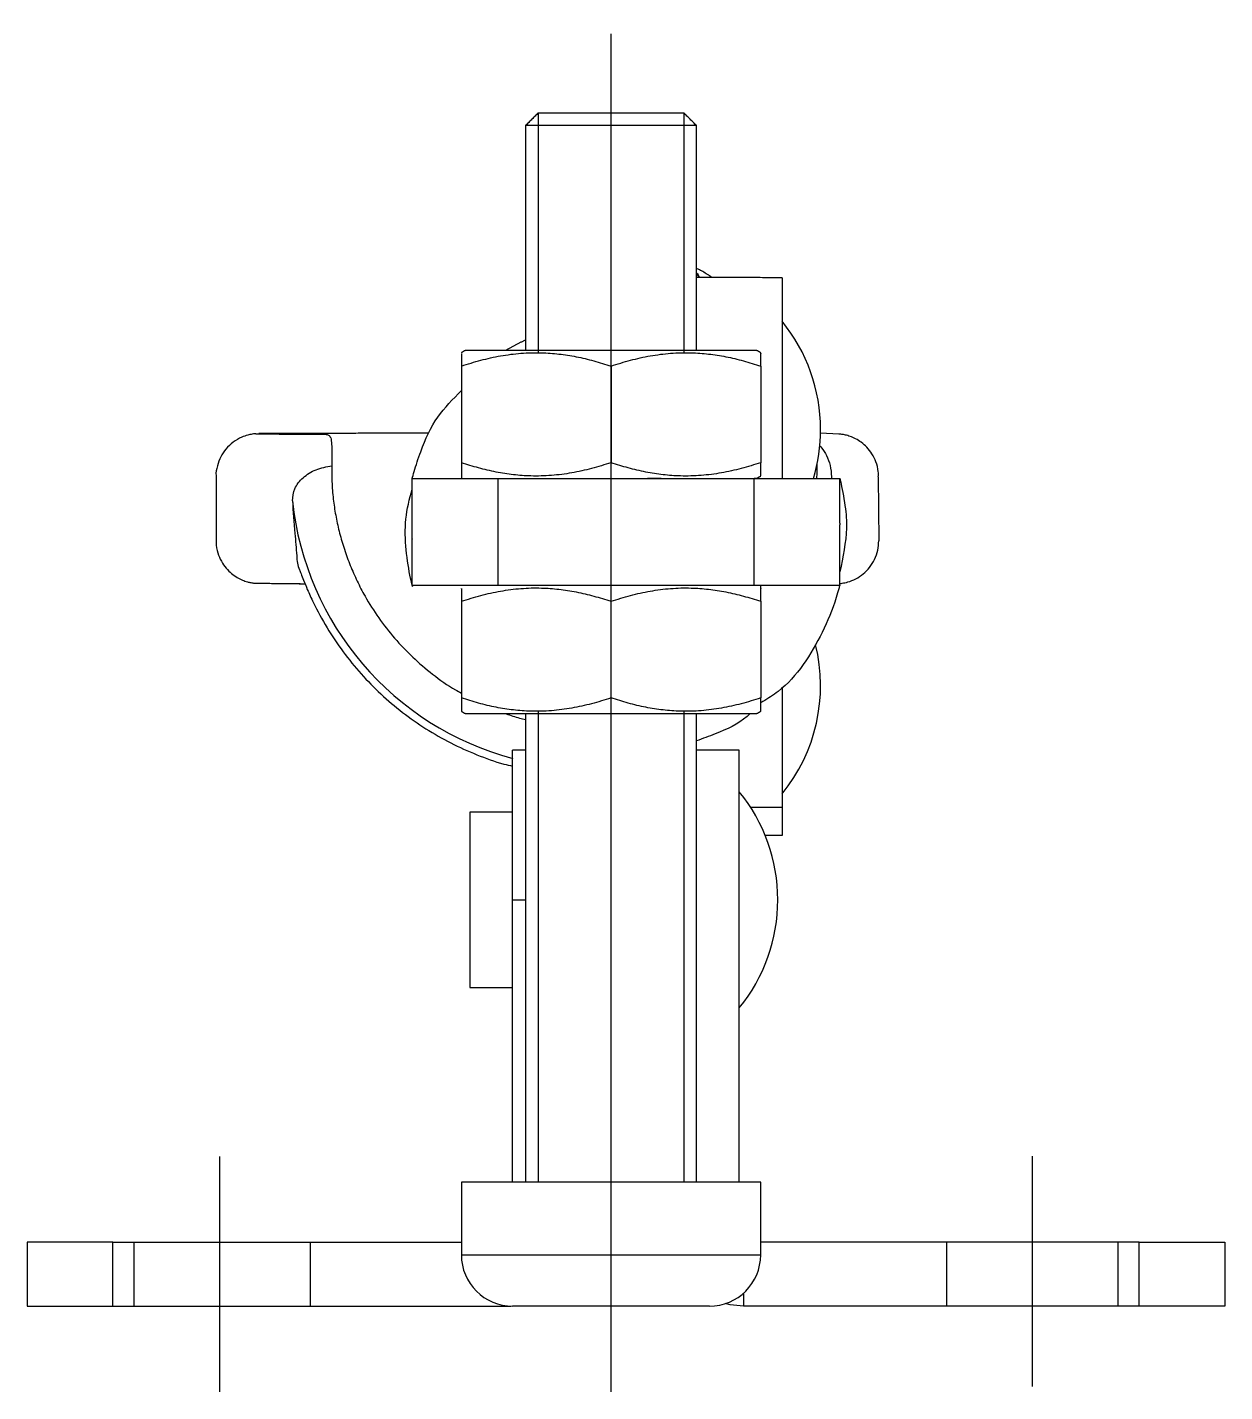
# Model space of a CAD drawing. Header units: millimetres. Extents: x 13 to 181, y 13 to 219.
# Drawn here: x 25.39 to 53.39, y 88.56 to 120.46 of the extents above; entities that cross this region are included whole.
import ezdxf

# ---------------------------------------------------------------- set-up
doc = ezdxf.new("R2010")
doc.units = ezdxf.units.MM
doc.linetypes.add('CENTER', pattern=[50.8, 31.75, -6.35, 6.35, -6.35])
doc.linetypes.add('DASHED', pattern=[19.05, 12.7, -6.35])
doc.layers.add('CENTER', color=1, linetype='CENTER')

msp = doc.modelspace()

# ---------------------------------------------------------------- linework, layer by layer
at = {"color": 3, "linetype": 'Continuous'}
for p, q in [((37.343, 118.46), (37.343, 112.852)), ((40.743, 118.46), (40.743, 112.852)), ((37.339, 104.468), (37.339, 93.46)), ((40.743, 104.468), (40.743, 93.46))]:
    msp.add_line(p, q, dxfattribs=at)
at = {"color": 7, "linetype": 'Continuous'}
for p, q in [((37.343, 118.46), (40.743, 118.46)), ((41.043, 118.16), (37.043, 118.16)), ((35.643, 112.91), (42.443, 112.91)), ((35.543, 112.54), (35.543, 110.28)), ((39.043, 112.54), (39.043, 110.28)), ((42.543, 112.54), (42.543, 110.28)), ((34.393, 107.41), (34.393, 109.91)), ((36.393, 109.91), (36.393, 107.41)), ((36.393, 109.91), (42.393, 109.91)), ((42.443, 109.91), (42.393, 109.91)), ((42.393, 107.41), (42.393, 109.91)), ((42.393, 107.41), (36.393, 107.41)), ((35.543, 107.04), (35.543, 104.78)), ((42.543, 107.04), (42.543, 104.78)), ((43.043, 105.008), (43.043, 102.223)), ((42.443, 104.41), (35.643, 104.41)), ((36.743, 100.06), (36.743, 103.56)), ((36.743, 102.11), (36.743, 103.56)), ((42.043, 100.06), (42.043, 103.56)), ((35.743, 102.11), (35.743, 98.01)), ((42.308, 102.223), (43.043, 102.223)), ((36.743, 93.46), (36.743, 100.06)), ((36.743, 100.06), (37.043, 100.06)), ((42.043, 93.46), (42.043, 100.06)), ((42.543, 93.46), (35.543, 93.46)), ((25.393, 92.06), (25.393, 90.56)), ((27.393, 92.06), (25.393, 92.06)), ((27.393, 90.56), (27.393, 92.06)), ((27.393, 92.06), (35.543, 92.06)), ((51.393, 92.06), (42.543, 92.06)), ((51.393, 90.56), (51.393, 92.06)), ((51.393, 92.06), (53.393, 92.06)), ((53.393, 92.06), (53.393, 90.56)), ((35.543, 91.76), (42.543, 91.76)), ((42.143, 90.866), (42.143, 90.56)), ((25.393, 90.56), (27.393, 90.56)), ((27.393, 90.56), (36.643, 90.56)), ((36.643, 90.564), (36.643, 90.56)), ((36.643, 90.56), (36.697, 90.561)), ((41.343, 90.56), (36.743, 90.56)), ((51.393, 90.56), (42.143, 90.56)), ((53.393, 90.56), (51.393, 90.56))]:
    msp.add_line(p, q, dxfattribs=at)
for p, q in [((30.739, 110.957), (30.827, 110.956)), ((44.373, 110.95), (43.942, 110.972)), ((29.808, 109.959), (29.811, 108.46)), ((35.543, 109.97), (35.544, 109.911)), ((44.198, 109.948), (44.198, 109.91)), ((44.393, 109.91), (44.394, 109.91)), ((45.293, 109.953), (45.302, 108.452)), ((44.393, 108.863), (44.393, 108.829)), ((30.75, 107.46), (30.807, 107.46)), ((42.543, 107.331), (42.544, 107.41)), ((44.394, 107.414), (44.391, 107.41)), ((42.596, 104.694), (42.543, 104.662)), ((43.043, 101.565), (42.649, 101.565)), ((43.043, 101.58), (43.043, 101.565))]:
    msp.add_line(p, q)
at = {"color": 3, "linetype": 'DASHED'}
for p, q in [((27.893, 90.56), (27.893, 92.06)), ((32.018, 90.56), (32.018, 92.06)), ((46.893, 90.56), (46.893, 92.06)), ((50.893, 92.06), (50.893, 90.56))]:
    msp.add_line(p, q, dxfattribs=at)
at = {"color": 7, "linetype": 'Continuous', "flags": 128}
msp.add_lwpolyline([(42.143, 90.56), (41.831, 90.591), (41.714, 90.619)], dxfattribs=at)
at = {"color": 7, "linetype": 'Continuous'}
for centre, radius, start, end in [((39.943, 111.06), 4, 0, 39.195), ((39.943, 111.06), 4, 343.2917, 0), ((38.558, 110.132), 7.006, 186.1083, 254.9878), ((39.943, 105.065), 4, 320.805, 13.8594), ((38.943, 100.06), 4, 0, 39.195), ((38.943, 100.06), 4, 320.805, 0), ((36.743, 91.76), 1.2, 180, 270), ((41.343, 91.76), 1.2, 270, 0)]:
    msp.add_arc(centre, radius, start, end, dxfattribs=at)
for points, degree in [([(37.343, 118.46), (37.043, 118.16)], 1), ([(41.043, 118.16), (40.743, 118.46)], 1), ([(37.043, 118.16), (37.043, 112.91)], 1), ([(41.043, 112.91), (41.043, 118.16)], 1), ([(41.038, 114.72), (41.1, 114.613)], 1), ([(42.805, 114.605), (41.043, 114.613)], 1), ([(43.043, 114.603), (43.033, 114.604), (43.012, 114.604), (42.874, 114.605), (42.805, 114.605)], 3), ([(43.043, 114.603), (43.043, 114.56)], 1), ([(36.583, 112.91), (37.043, 113.156)], 1), ([(35.643, 112.91), (35.543, 112.852)], 1), ([(42.543, 112.852), (42.443, 112.91)], 1), ([(44.296, 110.953), (44.302, 110.953)], 1), ([(31.592, 109.387), (31.602, 109.484), (31.621, 109.678), (31.829, 109.939), (32.135, 110.138), (32.387, 110.186), (32.512, 110.21)], 3), ([(34.393, 109.91), (34.396, 109.921), (34.399, 109.931), (34.393, 109.91)], 3), ([(42.443, 109.91), (42.543, 109.968)], 1), ([(45.298, 108.453), (45.299, 108.453)], 1), ([(35.543, 104.468), (35.643, 104.41)], 1), ([(37.043, 104.41), (37.043, 93.46)], 1), ([(41.043, 93.46), (41.043, 104.41)], 1), ([(42.443, 104.41), (42.543, 104.468)], 1), ([(37.043, 103.56), (36.743, 103.56)], 1), ([(42.043, 103.56), (41.043, 103.56)], 1), ([(36.743, 102.11), (35.743, 102.11)], 1), ([(35.743, 98.01), (36.743, 98.01)], 1), ([(35.543, 93.46), (35.543, 91.76)], 1), ([(42.543, 91.76), (42.543, 93.46)], 1)]:
    msp.add_open_spline(points, degree=degree, dxfattribs=at)
for points, knots in [([(41.046, 114.715), (41.058, 114.702), (41.085, 114.671), (41.102, 114.633), (41.111, 114.613)], [0, 0, 0, 0, 0.447655, 1, 1, 1, 1]), ([(41.403, 114.612), (41.378, 114.628), (41.276, 114.697), (41.152, 114.767), (41.073, 114.812), (41.055, 114.823)], [0, 0, 0, 0, 0.201567, 0.818356, 1, 1, 1, 1]), ([(43.043, 114.56), (43.043, 114.552), (43.043, 114.536), (43.043, 114.403), (43.043, 114.191), (43.043, 113.897), (43.043, 113.538), (43.043, 113.12), (43.043, 112.649), (43.043, 112.134), (43.043, 111.596), (43.043, 111.046), (43.043, 110.5), (43.043, 110.117), (43.043, 109.928), (43.043, 109.91)], [0, 0, 0, 0, 0.083668, 0.165214, 0.246747, 0.330379, 0.413974, 0.495493, 0.577053, 0.660769, 0.74437, 0.825891, 0.90745, 0.991162, 1, 1, 1, 1]), ([(35.543, 112.54), (35.694, 112.587), (35.997, 112.682), (36.462, 112.785), (36.936, 112.847), (37.393, 112.858), (37.826, 112.827), (38.234, 112.762), (38.641, 112.667), (38.909, 112.582), (39.043, 112.54)], [0, 0, 0, 0, 0.132022, 0.264559, 0.399256, 0.534978, 0.649868, 0.76539, 0.8825, 1, 1, 1, 1]), ([(35.543, 112.83), (35.543, 112.835), (35.543, 112.85), (35.543, 112.74), (35.543, 112.607), (35.543, 112.54)], [0, 0, 0, 0, 0.223299, 0.609391, 1, 1, 1, 1]), ([(39.043, 112.54), (39.194, 112.587), (39.497, 112.682), (39.962, 112.785), (40.436, 112.847), (40.893, 112.858), (41.326, 112.827), (41.734, 112.762), (42.141, 112.667), (42.409, 112.582), (42.543, 112.54)], [0, 0, 0, 0, 0.132022, 0.264559, 0.399256, 0.534978, 0.649868, 0.76539, 0.8825, 1, 1, 1, 1]), ([(42.543, 112.54), (42.543, 112.606), (42.543, 112.74), (42.543, 112.85), (42.543, 112.836), (42.543, 112.831)], [0, 0, 0, 0, 0.386444, 0.77668, 1, 1, 1, 1]), ([(34.393, 109.91), (34.394, 109.912), (34.403, 109.945), (34.453, 110.128), (34.642, 110.71), (34.934, 111.346), (35.347, 111.765), (35.543, 111.965)], [0.7127976, 0.7127976, 0.7127976, 0.7127976, 0.7146405, 0.7414591, 0.7961306, 0.9027896, 1, 1, 1, 1]), ([(30.739, 110.957), (30.73, 110.956), (30.711, 110.955), (30.644, 110.947), (30.537, 110.925), (30.382, 110.871), (30.203, 110.768), (30.036, 110.61), (29.909, 110.42), (29.832, 110.207), (29.798, 110.046), (29.807, 109.964), (29.808, 109.959)], [0, 0, 0, 0, 0.048209, 0.096262, 0.169528, 0.261684, 0.410367, 0.559468, 0.695986, 0.841725, 0.990789, 1, 1, 1, 1]), ([(34.772, 110.968), (34.717, 110.968), (34.488, 110.968), (34.102, 110.967), (33.626, 110.967), (33.179, 110.967), (32.763, 110.966), (32.377, 110.966), (32.03, 110.965), (31.723, 110.965), (31.458, 110.964), (31.232, 110.963), (31.054, 110.963), (30.923, 110.962), (30.84, 110.961), (30.799, 110.96), (30.816, 110.959), (30.819, 110.958), (30.872, 110.956), (30.974, 110.955), (31.13, 110.953), (31.371, 110.949), (31.618, 110.949), (31.77, 110.949)], [0.0032894, 0.0032894, 0.0032894, 0.0032894, 0.0190131, 0.0686997, 0.1191014, 0.1681871, 0.2176103, 0.2675615, 0.3182426, 0.3672256, 0.4165461, 0.466939, 0.5177087, 0.56665, 0.6159268, 0.6662572, 0.7036586, 0.7169514, 0.7661928, 0.8157834, 0.8664662, 0.917525, 1, 1, 1, 1]), ([(31.77, 110.949), (31.81, 110.949), (31.918, 110.949), (32.056, 110.95), (32.137, 110.95), (32.168, 110.949)], [0, 0, 0, 0, 0.262926, 0.714176, 1, 1, 1, 1]), ([(32.168, 110.949), (32.188, 110.949), (32.264, 110.949), (32.363, 110.946), (32.447, 110.932), (32.493, 110.87), (32.511, 110.73), (32.515, 110.499), (32.513, 110.307), (32.512, 110.21)], [0, 0, 0, 0, 0.053018, 0.207218, 0.363208, 0.523844, 0.689207, 0.842533, 1, 1, 1, 1]), ([(45.293, 109.953), (45.294, 109.993), (45.298, 110.111), (45.246, 110.296), (45.153, 110.488), (45.034, 110.64), (44.902, 110.757), (44.769, 110.84), (44.643, 110.895), (44.533, 110.927), (44.449, 110.942), (44.398, 110.948), (44.381, 110.95), (44.373, 110.95)], [0, 0, 0, 0, 0.078289, 0.230833, 0.368046, 0.49305, 0.60688, 0.709448, 0.799824, 0.87589, 0.933112, 0.971179, 1, 1, 1, 1]), ([(43.924, 110.673), (43.939, 110.659), (44.001, 110.595), (44.091, 110.444), (44.179, 110.213), (44.192, 110.039), (44.198, 109.948)], [0.04998, 0.04998, 0.04998, 0.04998, 0.1250398, 0.3916469, 0.683311, 1, 1, 1, 1]), ([(32.512, 110.21), (32.513, 110.069), (32.515, 109.786), (32.55, 109.374), (32.609, 109.003), (32.694, 108.633), (32.805, 108.254), (32.942, 107.877), (33.103, 107.511), (33.318, 107.098), (33.604, 106.646), (33.977, 106.169), (34.399, 105.726), (34.876, 105.324), (35.26, 105.045), (35.497, 104.92), (35.543, 104.895)], [0, 0, 0, 0, 0.060399, 0.120865, 0.181781, 0.24282, 0.304988, 0.367256, 0.429815, 0.49248, 0.58672, 0.681324, 0.777026, 0.873102, 0.97504, 1, 1, 1, 1]), ([(39.043, 110.28), (38.892, 110.233), (38.59, 110.138), (38.125, 110.036), (37.65, 109.973), (37.193, 109.962), (36.76, 109.993), (36.352, 110.058), (35.946, 110.153), (35.678, 110.238), (35.543, 110.28)], [0, 0, 0, 0, 0.132022, 0.264559, 0.399256, 0.534978, 0.649868, 0.76539, 0.8825, 1, 1, 1, 1]), ([(35.543, 110.28), (35.543, 110.245), (35.543, 110.174), (35.543, 110.089), (35.543, 110.024), (35.543, 109.977), (35.543, 109.972), (35.543, 109.97)], [0, 0, 0, 0, 0.193263, 0.38689, 0.58195, 0.777663, 1, 1, 1, 1]), ([(42.543, 110.28), (42.392, 110.233), (42.09, 110.138), (41.625, 110.036), (41.15, 109.973), (40.693, 109.962), (40.26, 109.993), (39.852, 110.058), (39.446, 110.153), (39.178, 110.238), (39.043, 110.28)], [0, 0, 0, 0, 0.132022, 0.264559, 0.399256, 0.534978, 0.649868, 0.76539, 0.8825, 1, 1, 1, 1]), ([(42.543, 109.971), (42.543, 109.973), (42.543, 109.977), (42.543, 110.023), (42.543, 110.088), (42.543, 110.173), (42.543, 110.245), (42.543, 110.28)], [0, 0, 0, 0, 0.22233, 0.41529, 0.608927, 0.804253, 1, 1, 1, 1]), ([(43.854, 109.91), (43.859, 109.967), (43.868, 110.081), (43.864, 110.196), (43.861, 110.252)], [0, 0, 0, 0, 0.3742144, 0.7438174, 0.7438174, 0.7438174, 0.7438174]), ([(34.393, 109.91), (34.395, 109.917), (34.398, 109.928), (34.394, 109.91), (34.393, 109.91)], [0.60386681, 0.60386681, 0.60386681, 0.60386681, 0.65815706, 0.65941734, 0.65941734, 0.65941734, 0.65941734]), ([(34.393, 109.91), (34.4, 109.91), (34.414, 109.91), (34.535, 109.91), (34.72, 109.91), (34.97, 109.91), (35.275, 109.91), (35.623, 109.91), (36, 109.91), (36.262, 109.91), (36.393, 109.91)], [0, 0, 0, 0, 0.125076, 0.250048, 0.375069, 0.5, 0.624931, 0.749952, 0.874924, 1, 1, 1, 1]), ([(40.216, 109.91), (40.154, 109.91), (40.044, 109.91), (39.942, 109.91), (39.898, 109.91)], [0, 0, 0, 0, 0.565208, 1, 1, 1, 1]), ([(42.393, 109.91), (42.524, 109.91), (42.786, 109.91), (43.164, 109.91), (43.511, 109.91), (43.817, 109.91), (44.067, 109.91), (44.252, 109.91), (44.373, 109.91), (44.386, 109.91), (44.393, 109.91)], [0, 0, 0, 0, 0.125076, 0.250048, 0.375069, 0.5, 0.624931, 0.749952, 0.874924, 1, 1, 1, 1]), ([(44.393, 108.863), (44.393, 108.952), (44.393, 109.069), (44.394, 109.24), (44.394, 109.314), (44.394, 109.348), (44.394, 109.547), (44.394, 109.737), (44.394, 109.92)], [0, 0, 0, 0, 0.43749, 0.575509, 0.618426, 0.63442, 0.647794, 1, 1, 1, 1]), ([(44.394, 109.913), (44.4, 109.889), (44.422, 109.793), (44.531, 109.248), (44.575, 108.604), (44.466, 108.075), (44.394, 107.727)], [0, 0, 0, 0, 0.0806666, 0.3189082, 0.5512216, 0.9981811, 0.9981811, 0.9981811, 0.9981811]), ([(34.393, 107.409), (34.393, 107.412), (34.392, 107.417), (34.396, 107.398), (34.399, 107.382), (34.285, 107.891), (34.164, 108.758), (34.327, 109.431), (34.393, 109.656)], [0, 0, 0, 0, 0.446456, 0.6702064, 0.6974531, 0.7236243, 0.8809223, 0.9620823, 0.9620823, 0.9620823, 0.9620823]), ([(31.592, 109.387), (31.611, 109.133), (31.644, 108.706), (31.681, 108.279), (31.695, 108.105)], [0, 0, 0, 0, 0.593437, 1, 1, 1, 1]), ([(44.394, 107.414), (44.394, 107.564), (44.394, 107.8), (44.394, 108.089), (44.394, 108.303), (44.393, 108.543), (44.393, 108.722), (44.393, 108.829)], [0, 0, 0, 0, 0.314253, 0.49456, 0.606836, 0.763015, 1, 1, 1, 1]), ([(34.393, 108.5), (34.393, 108.497), (34.393, 108.495), (34.393, 108.495), (34.393, 108.495)], [0, 0, 0, 0, 0.874073, 1, 1, 1, 1]), ([(29.811, 108.46), (29.809, 108.443), (29.801, 108.346), (29.84, 108.178), (29.922, 107.977), (30.035, 107.814), (30.162, 107.688), (30.295, 107.596), (30.421, 107.533), (30.532, 107.496), (30.616, 107.477), (30.671, 107.468), (30.711, 107.463), (30.736, 107.461), (30.747, 107.46), (30.75, 107.46)], [0, 0, 0, 0, 0.029011, 0.166748, 0.290236, 0.402583, 0.505032, 0.597669, 0.679681, 0.748712, 0.80274, 0.845253, 0.8909, 0.965813, 1, 1, 1, 1]), ([(44.394, 107.457), (44.395, 107.457), (44.412, 107.458), (44.471, 107.465), (44.602, 107.493), (44.771, 107.561), (44.945, 107.676), (45.095, 107.829), (45.212, 108.016), (45.29, 108.229), (45.298, 108.379), (45.302, 108.452)], [0.0316496, 0.0316496, 0.0316496, 0.0316496, 0.0326695, 0.0744805, 0.1607588, 0.2920061, 0.429099, 0.5650362, 0.7074254, 0.8574656, 1, 1, 1, 1]), ([(31.695, 108.105), (31.696, 108.046), (31.698, 107.933), (31.738, 107.829), (31.758, 107.779)], [0, 0, 0, 0, 0.51963, 1, 1, 1, 1]), ([(31.757, 107.779), (31.758, 107.777), (31.766, 107.76), (31.799, 107.677), (31.856, 107.526), (31.954, 107.285), (32.125, 106.914), (32.394, 106.416), (32.769, 105.855), (33.192, 105.337), (33.656, 104.865), (34.163, 104.435), (34.71, 104.052), (35.291, 103.72), (35.901, 103.447), (36.388, 103.268), (36.674, 103.201), (36.743, 103.185)], [0, 0, 0, 0, 0.002393, 0.022391, 0.048225, 0.081121, 0.128025, 0.222854, 0.31737, 0.410793, 0.502689, 0.595867, 0.689332, 0.782953, 0.876586, 0.970112, 1, 1, 1, 1]), ([(31.772, 107.451), (31.618, 107.45), (31.373, 107.45), (31.138, 107.451), (30.98, 107.454), (30.871, 107.456), (30.808, 107.458), (30.807, 107.46), (30.807, 107.46)], [0, 0, 0, 0, 0.247676, 0.396391, 0.546041, 0.698834, 0.852787, 1, 1, 1, 1]), ([(31.751, 107.449), (31.789, 107.449), (31.834, 107.448), (31.883, 107.446), (31.89, 107.446)], [0, 0, 0, 0, 0.854091, 1, 1, 1, 1]), ([(36.393, 107.41), (36.262, 107.41), (36, 107.41), (35.623, 107.41), (35.275, 107.41), (34.97, 107.41), (34.72, 107.41), (34.535, 107.41), (34.414, 107.41), (34.4, 107.41), (34.393, 107.41)], [0, 0, 0, 0, 0.125076, 0.250048, 0.375069, 0.5, 0.624931, 0.749952, 0.874924, 1, 1, 1, 1]), ([(35.543, 107.04), (35.694, 107.087), (35.997, 107.182), (36.462, 107.285), (36.936, 107.347), (37.393, 107.358), (37.826, 107.327), (38.234, 107.262), (38.641, 107.167), (38.909, 107.082), (39.043, 107.04)], [0, 0, 0, 0, 0.132022, 0.264559, 0.399256, 0.534978, 0.649868, 0.76539, 0.8825, 1, 1, 1, 1]), ([(35.543, 107.33), (35.543, 107.335), (35.543, 107.35), (35.543, 107.24), (35.543, 107.107), (35.543, 107.04)], [0, 0, 0, 0, 0.223299, 0.609391, 1, 1, 1, 1]), ([(39.043, 107.04), (39.194, 107.087), (39.497, 107.182), (39.962, 107.285), (40.436, 107.347), (40.893, 107.358), (41.326, 107.327), (41.734, 107.262), (42.141, 107.167), (42.409, 107.082), (42.543, 107.04)], [0, 0, 0, 0, 0.132022, 0.264559, 0.399256, 0.534978, 0.649868, 0.76539, 0.8825, 1, 1, 1, 1]), ([(44.391, 107.41), (44.385, 107.41), (44.368, 107.41), (44.252, 107.41), (44.067, 107.41), (43.817, 107.41), (43.511, 107.41), (43.164, 107.41), (42.786, 107.41), (42.524, 107.41), (42.393, 107.41)], [0.0138921, 0.0138921, 0.0138921, 0.0138921, 0.1250758, 0.2500482, 0.375069, 0.5, 0.624931, 0.7499518, 0.8749242, 1, 1, 1, 1]), ([(42.543, 107.04), (42.543, 107.106), (42.543, 107.24), (42.543, 107.35), (42.543, 107.336), (42.543, 107.331)], [0, 0, 0, 0, 0.386444, 0.77668, 1, 1, 1, 1]), ([(44.391, 107.41), (44.385, 107.39), (44.37, 107.335), (44.248, 106.901), (43.884, 106.056), (43.322, 105.152), (42.716, 104.77), (42.596, 104.694)], [0.0143376, 0.0143376, 0.0143376, 0.0143376, 0.0628524, 0.1265231, 0.3774384, 0.8767038, 1, 1, 1, 1]), ([(39.043, 104.78), (38.892, 104.733), (38.59, 104.638), (38.125, 104.536), (37.65, 104.473), (37.193, 104.462), (36.76, 104.493), (36.352, 104.558), (35.946, 104.653), (35.678, 104.738), (35.543, 104.78)], [0, 0, 0, 0, 0.132022, 0.264559, 0.399256, 0.534978, 0.649868, 0.76539, 0.8825, 1, 1, 1, 1]), ([(35.543, 104.78), (35.543, 104.745), (35.543, 104.674), (35.543, 104.589), (35.543, 104.524), (35.543, 104.477), (35.543, 104.472), (35.543, 104.47)], [0, 0, 0, 0, 0.193263, 0.38689, 0.58195, 0.777663, 1, 1, 1, 1]), ([(42.543, 104.78), (42.392, 104.733), (42.09, 104.638), (41.625, 104.536), (41.15, 104.473), (40.693, 104.462), (40.26, 104.493), (39.852, 104.558), (39.446, 104.653), (39.178, 104.738), (39.043, 104.78)], [0, 0, 0, 0, 0.132022, 0.264559, 0.399256, 0.534978, 0.649868, 0.76539, 0.8825, 1, 1, 1, 1]), ([(42.543, 104.471), (42.543, 104.473), (42.543, 104.477), (42.543, 104.523), (42.543, 104.588), (42.543, 104.673), (42.543, 104.745), (42.543, 104.78)], [0, 0, 0, 0, 0.22233, 0.41529, 0.608927, 0.804253, 1, 1, 1, 1]), ([(36.593, 104.41), (36.698, 104.375), (36.85, 104.323), (36.998, 104.287), (37.043, 104.276)], [0, 0, 0, 0, 0.692602, 1, 1, 1, 1]), ([(42.292, 104.41), (42.27, 104.389), (42.036, 104.175), (41.632, 103.993), (41.19, 103.83), (41.043, 103.776)], [0.0589486, 0.0589486, 0.0589486, 0.0589486, 0.1218702, 0.708937, 1, 1, 1, 1]), ([(43.043, 102.223), (43.043, 102.087), (43.043, 101.816), (43.043, 101.604), (43.043, 101.587), (43.043, 101.58)], [0, 0, 0, 0, 0.36227, 0.724449, 1, 1, 1, 1])]:
    msp.add_open_spline(points, degree=3, knots=knots, dxfattribs=at)
at = {"layer": 'CENTER', "color": 1, "linetype": 'CENTER'}
for p, q in [((39.043, 88.56), (39.043, 120.46)), ((29.893, 88.56), (29.893, 94.06)), ((48.892, 94.07), (48.892, 88.681))]:
    msp.add_line(p, q, dxfattribs=at)

doc.saveas('drawing.dxf')
